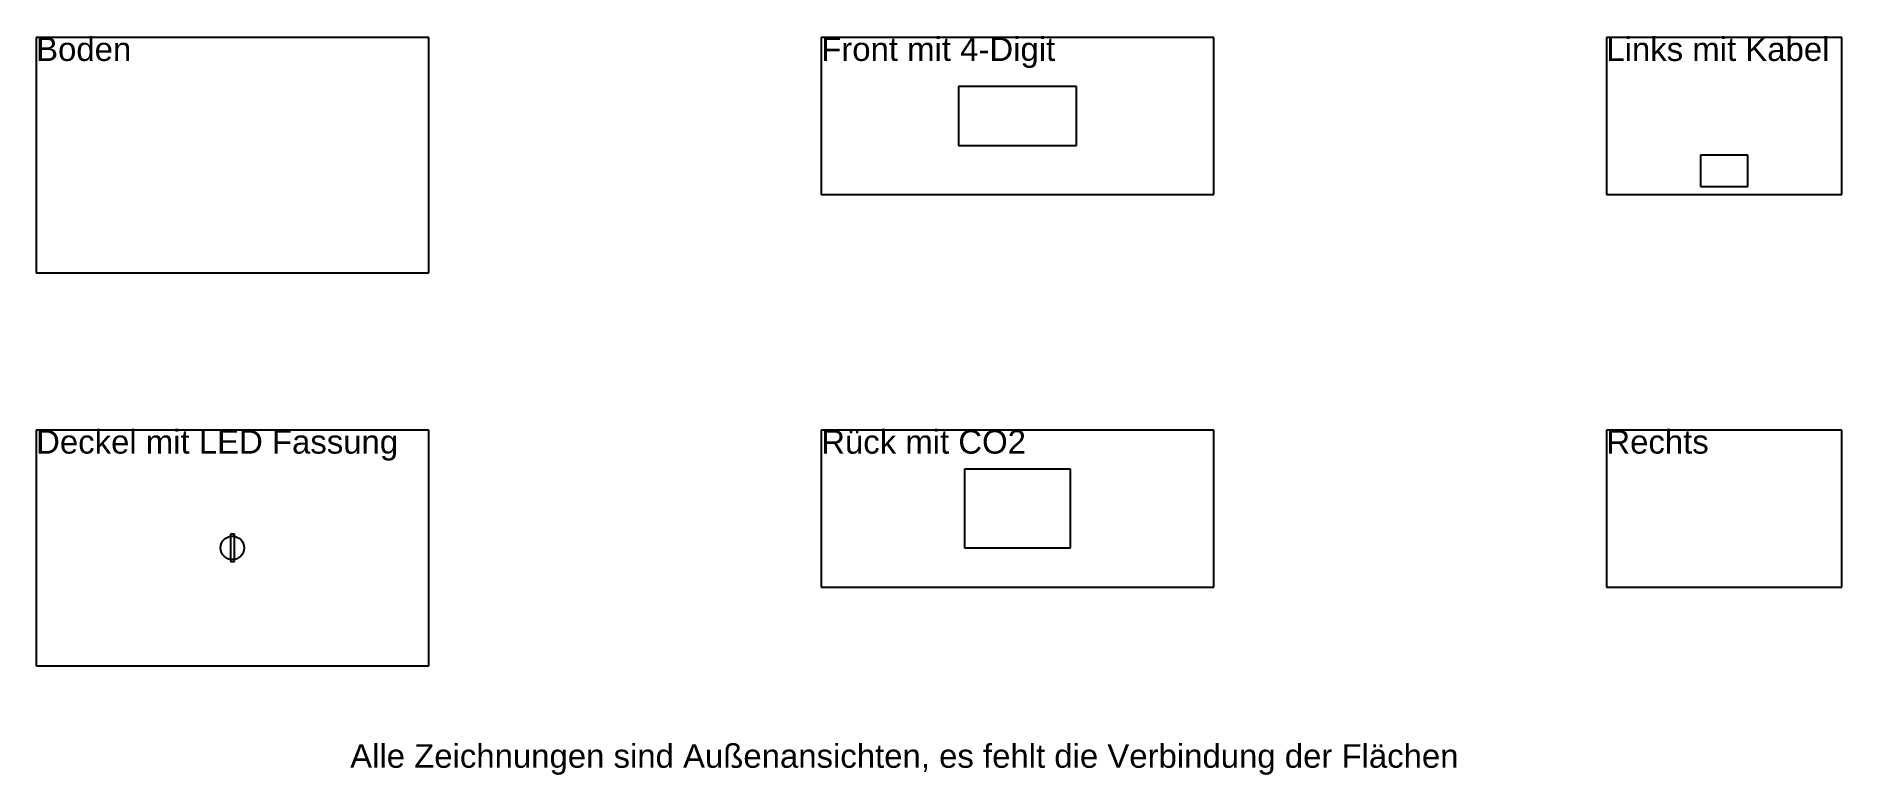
# Model space of a CAD drawing. Header units: millimetres. Extents: x 0 to 460, y -88 to 100.
import ezdxf

# ---------------------------------------------------------------- set-up
doc = ezdxf.new("R2010")
doc.units = ezdxf.units.MM
for name, color, linetype, lineweight, true_color in [('Boden', 7, 'Continuous', 25, 0x000000), ('Deckel', 7, 'Continuous', 25, 0x000000), ('Front', 7, 'Continuous', 25, 0x000000), ('Label', 7, 'Continuous', 25, 0x000000), ('Links', 7, 'Continuous', 25, 0x000000), ('Rechts', 7, 'Continuous', 25, 0x000000), ('Rück', 7, 'Continuous', 25, 0x000000)]:
    doc.layers.add(name, color=color, linetype=linetype, lineweight=lineweight, true_color=true_color)
doc.styles.add('textstyle0', font='')
doc.styles.add('textstyle1', font='')
doc.styles.add('textstyle2', font='')
doc.styles.add('textstyle3', font='')
doc.styles.add('textstyle4', font='')
doc.styles.add('textstyle5', font='')
doc.styles.add('textstyle6', font='')
doc.styles.get('textstyle0').set_extended_font_data('Arial')
doc.styles.get('textstyle1').set_extended_font_data('Arial')
doc.styles.get('textstyle2').set_extended_font_data('Arial')
doc.styles.get('textstyle3').set_extended_font_data('Arial')
doc.styles.get('textstyle4').set_extended_font_data('Arial')
doc.styles.get('textstyle5').set_extended_font_data('Arial')
doc.styles.get('textstyle6').set_extended_font_data('Arial')

msp = doc.modelspace()

# ---------------------------------------------------------------- linework, layer by layer
at = {"layer": 'Boden'}
for p, q in [((100, 100), (0, 100)), ((0, 100), (0, 40)), ((100, 40), (100, 100)), ((0, 40), (100, 40))]:
    msp.add_line(p, q, dxfattribs=at)
at = {"layer": 'Deckel'}
for p, q in [((100, 0), (0, 0)), ((0, 0), (0, -60)), ((100, -60), (100, 0)), ((0, -60), (100, -60))]:
    msp.add_line(p, q, dxfattribs=at)
msp.add_circle((50, -30), 3, dxfattribs=at)
at = {"layer": 'Front'}
for p, q in [((300, 100), (200, 100)), ((200, 100), (200, 60)), ((300, 60), (300, 100)), ((265, 87.5), (235, 87.5)), ((235, 87.5), (235, 72.5)), ((265, 72.5), (265, 87.5)), ((235, 72.5), (265, 72.5)), ((200, 60), (300, 60))]:
    msp.add_line(p, q, dxfattribs=at)
at = {"layer": 'Links'}
for p, q in [((460, 100), (400, 100)), ((400, 100), (400, 60)), ((460, 60), (460, 100)), ((436, 70), (424, 70)), ((424, 70), (424, 62)), ((436, 62), (436, 70)), ((400, 60), (460, 60)), ((424, 62), (436, 62)), ((50.5, -26.5), (49.5, -26.5)), ((49.5, -26.5), (49.5, -33.5)), ((50.5, -33.5), (50.5, -26.5)), ((49.5, -33.5), (50.5, -33.5))]:
    msp.add_line(p, q, dxfattribs=at)
at = {"layer": 'Rechts'}
for p, q in [((460, 0), (400, 0)), ((400, 0), (400, -40)), ((460, -40), (460, 0)), ((400, -40), (460, -40))]:
    msp.add_line(p, q, dxfattribs=at)
at = {"layer": 'Rück'}
for p, q in [((300, 0), (200, 0)), ((200, 0), (200, -40)), ((300, -40), (300, 0)), ((263.5, -10), (236.5, -10)), ((236.5, -10), (236.5, -30)), ((263.5, -30), (263.5, -10)), ((236.5, -30), (263.5, -30)), ((200, -40), (300, -40))]:
    msp.add_line(p, q, dxfattribs=at)

# ---------------------------------------------------------------- texts
at = {"layer": 'Label', "char_height": 6, "attachment_point": 1}
for s, insert, style in [('Boden', (0, 100), 'textstyle5'), ('Front mit 4-Digit', (200, 100), 'textstyle3'), ('Links mit Kabel', (400, 100), 'textstyle1'), ('Deckel mit LED Fassung', (0, 0), 'textstyle4'), ('Rück mit CO2', (200, 0), 'textstyle2'), ('Rechts', (400, 0), 'textstyle0'), ('Alle Zeichnungen sind Außenansichten, es fehlt die Verbindung der Flächen', (80, -80), 'textstyle6')]:
    msp.add_mtext(s, dxfattribs=dict(at, insert=insert, style=style))

doc.saveas('drawing.dxf')
